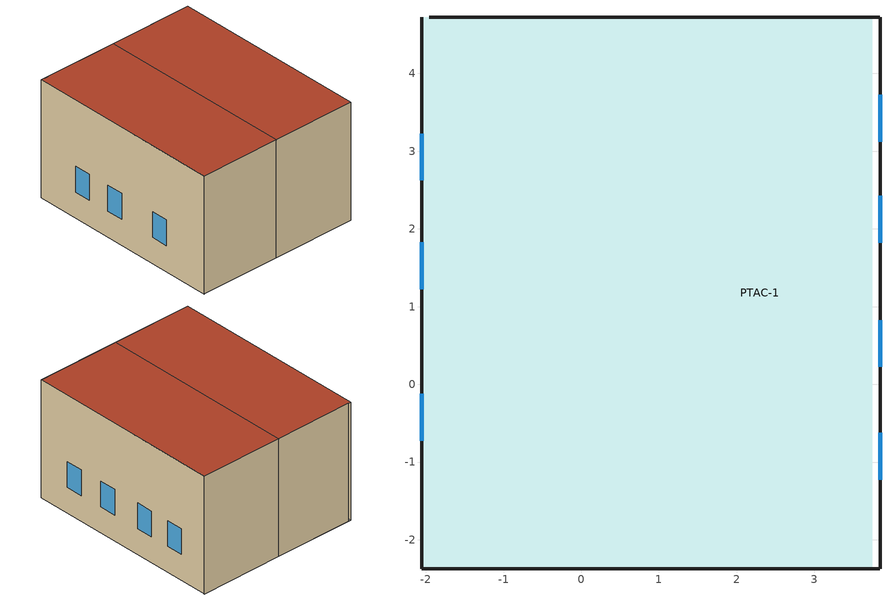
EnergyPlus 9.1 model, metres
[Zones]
PTAC-1
 floor ground (Slab edge uninsulated): 0.84,-2.37 0.84,4.73 3.74,4.73 3.74,-2.37 z0; -2.06,-2.37 -2.06,4.73 0.84,4.73 0.84,-2.37 z0
 wall outside (R-0 metal frame wall): -2.06,4.73 -2.06,-2.37 0.84,-2.37 3.84,-2.37 3.84,4.73 0.84,4.73 -1.96,4.73 z0:4.15
 window (Pilkington RW33 double glazing (1/4 in + 1/4 in)): -2.06,3.23 -2.06,2.62 / -2.06,-0.12 -2.06,-0.73 / -2.06,1.83 -2.06,1.22 / 3.84,-1.23 3.84,-0.62 / 3.84,3.12 3.84,3.73 / 3.84,1.82 3.84,2.43 / 3.84,0.22 3.84,0.83 z0.92:1.83
 roof outside (R-20 over roof deck - cool roof): -2.06,-2.37 0.84,-2.37 0.84,4.73 -2.06,4.73 z4.15; 0.84,-2.37 3.84,-2.37 3.84,4.73 0.84,4.73 z4.15
[Building]
aim0013: Loads Convergence Tolerance Value=0.1; Temperature Convergence Tolerance Value {deltaC}=0.5; Solar Distribution=FullExterior; Maximum Number of Warmup Days=25; Minimum Number of Warmup Days=6
[Site:Location]
Boston&#44 MA: Latitude {deg}=42.213; Longitude {deg}=-71.033; Time Zone {hr}=-5; Elevation {m}=0
[Site:WaterMainsTemperature]
Calculation Method=Correlation; Maximum Difference In Monthly Average Outdoor Air Temperatures {deltaC}=10
[SizingPeriod:DesignDay] Day of Month=21; Dry-Bulb Temperature Range Modifier Type=DefaultMultipliers; Barometric Pressure {Pa}=101253; Rain Indicator=No; Snow Indicator=No; Daylight Saving Time Indicator=No
Name | Month | Day Type | Maximum Dry-Bulb Temperature {C} | Daily Dry-Bulb Temperature Range {deltaC} | Humidity Condition Type | Wetbulb or DewPoint at Maximum Dry-Bulb {C} | Wind Speed {m/s} | Wind Direction {deg} | Solar Model Indicator | ASHRAE Clear Sky Optical Depth for Beam Irradiance (taub) | ASHRAE Clear Sky Optical Depth for Diffuse Irradiance (taud) | Enthalpy at Maximum Dry-Bulb {J/kg} | Sky Clearness
Boston-Logan Intl AP Ann Clg .4% Condns DB=>MWB | 7 | SummerDesignDay | 32.6 | 8.2 | Wetbulb | 22.6 | 6.3 | 240 | ASHRAETau | 0.472 | 2.185
Boston-Logan Intl AP Ann Clg .4% Condns DP=>MDB | 7 | SummerDesignDay | 26.9 | 8.2 | Dewpoint | 22.6 | 6.3 | 240 | ASHRAETau | 0.472 | 2.185
Boston-Logan Intl AP Ann Clg .4% Condns Enth=>MDB | 7 | SummerDesignDay | 30.1 | 8.2 | Enthalpy |  | 6.3 | 240 | ASHRAETau | 0.472 | 2.185 | 73100
Boston-Logan Intl AP Ann Clg .4% Condns WB=>MDB | 7 | SummerDesignDay | 29.8 | 8.2 | Wetbulb | 24.3 | 6.3 | 240 | ASHRAETau | 0.472 | 2.185
Boston-Logan Intl AP Ann Htg 99.6% Condns DB | 1 | WinterDesignDay | -13.1 | 0 | Wetbulb | -13.1 | 7 | 290 | ASHRAEClearSky |  |  |  | 0
Boston-Logan Intl AP Ann Htg Wind 99.6% Condns WS=>MCDB | 1 | WinterDesignDay | 3.2 | 0 | Wetbulb | 3.2 | 14.2 | 290 | ASHRAEClearSky |  |  |  | 0
Boston-Logan Intl AP Ann Hum_n 99.6% Condns DP=>MCDB | 1 | WinterDesignDay | -11.7 | 0 | Dewpoint | -23.7 | 7 | 290 | ASHRAEClearSky |  |  |  | 0
Boston-Logan Intl AP April .4% Condns DB=>MCWB | 4 | SummerDesignDay | 28.5 | 8.1 | Wetbulb | 16.8 | 5.5 | 240 | ASHRAETau | 0.37 | 2.392
Boston-Logan Intl AP April .4% Condns WB=>MCDB | 4 | SummerDesignDay | 25.8 | 8.1 | Wetbulb | 18.2 | 5.5 | 240 | ASHRAETau | 0.37 | 2.392
Boston-Logan Intl AP August .4% Condns DB=>MCWB | 8 | SummerDesignDay | 34 | 7.7 | Wetbulb | 23.5 | 4.4 | 240 | ASHRAETau | 0.434 | 2.278
Boston-Logan Intl AP August .4% Condns WB=>MCDB | 8 | SummerDesignDay | 31.4 | 7.7 | Wetbulb | 25.2 | 4.4 | 240 | ASHRAETau | 0.434 | 2.278
Boston-Logan Intl AP December .4% Condns DB=>MCWB | 12 | SummerDesignDay | 17.4 | 6.8 | Wetbulb | 14.1 | 5.5 | 240 | ASHRAETau | 0.295 | 2.568
Boston-Logan Intl AP December .4% Condns WB=>MCDB | 12 | SummerDesignDay | 16.4 | 6.8 | Wetbulb | 14.8 | 5.5 | 240 | ASHRAETau | 0.295 | 2.568
Boston-Logan Intl AP February .4% Condns DB=>MCWB | 2 | SummerDesignDay | 15.1 | 7.4 | Wetbulb | 11.6 | 5.6 | 240 | ASHRAETau | 0.302 | 2.493
Boston-Logan Intl AP February .4% Condns WB=>MCDB | 2 | SummerDesignDay | 13.8 | 7.4 | Wetbulb | 12.4 | 5.6 | 240 | ASHRAETau | 0.302 | 2.493
Boston-Logan Intl AP January .4% Condns DB=>MCWB | 1 | SummerDesignDay | 16 | 7.2 | Wetbulb | 13.2 | 5.5 | 240 | ASHRAETau | 0.293 | 2.505
Boston-Logan Intl AP January .4% Condns WB=>MCDB | 1 | SummerDesignDay | 15.2 | 7.2 | Wetbulb | 14 | 5.5 | 240 | ASHRAETau | 0.293 | 2.505
Boston-Logan Intl AP July .4% Condns DB=>MCWB | 7 | SummerDesignDay | 35.3 | 8.2 | Wetbulb | 24.5 | 4.5 | 240 | ASHRAETau | 0.472 | 2.185
Boston-Logan Intl AP July .4% Condns WB=>MCDB | 7 | SummerDesignDay | 32.4 | 8.2 | Wetbulb | 25.6 | 4.5 | 240 | ASHRAETau | 0.472 | 2.185
Boston-Logan Intl AP June .4% Condns DB=>MCWB | 6 | SummerDesignDay | 33.6 | 8.5 | Wetbulb | 23 | 4.7 | 240 | ASHRAETau | 0.452 | 2.234
Boston-Logan Intl AP June .4% Condns WB=>MCDB | 6 | SummerDesignDay | 31.2 | 8.5 | Wetbulb | 24.6 | 4.7 | 240 | ASHRAETau | 0.452 | 2.234
Boston-Logan Intl AP March .4% Condns DB=>MCWB | 3 | SummerDesignDay | 22.5 | 7.5 | Wetbulb | 14.1 | 5.7 | 240 | ASHRAETau | 0.325 | 2.487
Boston-Logan Intl AP March .4% Condns WB=>MCDB | 3 | SummerDesignDay | 20.7 | 7.5 | Wetbulb | 15.6 | 5.7 | 240 | ASHRAETau | 0.325 | 2.487
Boston-Logan Intl AP May .4% Condns DB=>MCWB | 5 | SummerDesignDay | 31.2 | 8.2 | Wetbulb | 20.1 | 4.9 | 240 | ASHRAETau | 0.406 | 2.329
Boston-Logan Intl AP May .4% Condns WB=>MCDB | 5 | SummerDesignDay | 29 | 8.2 | Wetbulb | 21.5 | 4.9 | 240 | ASHRAETau | 0.406 | 2.329
Boston-Logan Intl AP November .4% Condns DB=>MCWB | 11 | SummerDesignDay | 21.2 | 7 | Wetbulb | 15.5 | 5.1 | 240 | ASHRAETau | 0.311 | 2.571
Boston-Logan Intl AP November .4% Condns WB=>MCDB | 11 | SummerDesignDay | 19.8 | 7 | Wetbulb | 17.3 | 5.1 | 240 | ASHRAETau | 0.311 | 2.571
Boston-Logan Intl AP October .4% Condns DB=>MCWB | 10 | SummerDesignDay | 26.8 | 7.7 | Wetbulb | 18.6 | 5 | 240 | ASHRAETau | 0.335 | 2.543
Boston-Logan Intl AP October .4% Condns WB=>MCDB | 10 | SummerDesignDay | 23.1 | 7.7 | Wetbulb | 20.6 | 5 | 240 | ASHRAETau | 0.335 | 2.543
Boston-Logan Intl AP September .4% Condns DB=>MCWB | 9 | SummerDesignDay | 31.3 | 7.7 | Wetbulb | 22.4 | 4.6 | 240 | ASHRAETau | 0.376 | 2.423
Boston-Logan Intl AP September .4% Condns WB=>MCDB | 9 | SummerDesignDay | 28.4 | 7.7 | Wetbulb | 23.9 | 4.6 | 240 | ASHRAETau | 0.376 | 2.423
[Material] Roughness=MediumRough; Thermal Absorptance=0.9; Visible Absorptance=0.7
Name | Thickness {m} | Conductivity {W/m-K} | Density {kg/m3} | Specific Heat {J/kg-K} | Solar Absorptance
Blt-Up roof 3/8 in  (BR01) | 0.00954 | 0.162516 | 1121.4 | 1465.38 | 0.3
Conc heavyweight 140lb 8 in  (CC05) | 0.2032 | 1.311205 | 2242.8 | 837.36 | 0.7
GypBd 5/8 in  (GP02) | 0.015879 | 0.160266 | 801 | 837.36 | 0.7
MinBd 3 in R-10.4  (IN24) | 0.076196 | 0.041538 | 240.3 | 711.756 | 0.7
Soil 8 in | 0.204206 | 1.730735 | 1842.3 | 837.36 | 0.7
Wood Sft 3/4 in  (WD01) | 0.019049 | 0.11544 | 512.64 | 1381.644 | 0.7
[Material:NoMass] Roughness=Smooth; Thermal Absorptance=0.9; Solar Absorptance=0.7; Visible Absorptance=0.7
Name | Thermal Resistance {m2-K/W}
Air space | 0.10919
Bldg paper felt  (BP01) | 0.01057
Carpet fiber pad  (CP01) | 0.36631
UG surface fictitious insulation | 5.28331
[WindowMaterial:SimpleGlazingSystem]
{75109ac7-d938-40ae-89c0-8ecc4e2806d7}: U-Factor {W/m2-K}=2.8566; Solar Heat Gain Coefficient=0.76; Visible Transmittance=0.81
[Construction]
Pilkington RW33 double glazing (1/4 in + 1/4 in): {75109ac7-d938-40ae-89c0-8ecc4e2806d7}
R-0 metal frame wall: GypBd 5/8 in  (GP02), Air space, GypBd 5/8 in  (GP02)
R-20 over roof deck - cool roof: Blt-Up roof 3/8 in  (BR01), Bldg paper felt  (BP01), MinBd 3 in R-10.4  (IN24), MinBd 3 in R-10.4  (IN24), Wood Sft 3/4 in  (WD01)
Slab edge uninsulated: UG surface fictitious insulation, Soil 8 in, Conc heavyweight 140lb 8 in  (CC05), Carpet fiber pad  (CP01)
[Zone]
PTAC-1: Volume {m3}=141.621; Part of Total Floor Area=Yes
[InternalMass]
Merged aim0784 - aim0784 Reversed: Construction=R-0 metal frame wall; Zone=PTAC-1; Surface Area {m2}=29.482
[People] Zone or ZoneList=PTAC-1; Number of People Schedule=Common Office Occupancy - 8 AM to 5 PM; Number of People Calculation Method=People; Number of People=1; Fraction Radiant=0.3; Sensible Heat Fraction=0.555556; Activity Level Schedule=activity_131.8819815775
Space 1_people; Space 2_people
[Lights] Zone or ZoneList=PTAC-1; Schedule=Office Lighting - 6 AM to 11 PM; Design Level Calculation Method=LightingLevel; Lighting Level {W}=221.629; Fraction Replaceable=1
Space 1_lights; Space 2_lights
[ElectricEquipment] Zone or ZoneList=PTAC-1; Schedule=Office Lighting - 6 AM to 11 PM; Design Level Calculation Method=EquipmentLevel; Design Level {W}=288.118
Space 1_elec_equip; Space 2_elec_equip
[ZoneInfiltration:DesignFlowRate] Zone or ZoneList=PTAC-1; Schedule=Always On Discrete; Design Flow Rate Calculation Method=Flow/Zone
Name | Design Flow Rate {m3/s}
Space 1_infiltration | 0.0102602
Space 2_infiltration | 0.0105007
[ZoneControl:Thermostat]
PTAC-1 Thermostat: Zone or ZoneList=PTAC-1; Control Type Schedule=PTAC-1 Thermostat Schedule; Control Object Type 1=ThermostatSetpoint:DualSetpoint; Control Name 1=Thermostat Setpoint Dual Setpoint 1
[ThermostatSetpoint:DualSetpoint]
Thermostat Setpoint Dual Setpoint 1: Heating Setpoint Temperature Schedule=PTAC-1 Htg Setpoint Schedule with Setback; Cooling Setpoint Temperature Schedule=PTAC-1 Clg Setpoint Schedule with Setback
[ZoneHVAC:PackagedTerminalAirConditioner]
PTAC-1 1: Availability Schedule=Always On Discrete; Cooling Supply Air Flow Rate {m3/s}=Autosize; Heating Supply Air Flow Rate {m3/s}=Autosize; No Load Supply Air Flow Rate {m3/s}=Autosize; Cooling Outdoor Air Flow Rate {m3/s}=Autosize; Heating Outdoor Air Flow Rate {m3/s}=Autosize; No Load Outdoor Air Flow Rate {m3/s}=Autosize; Supply Air Fan=PTAC-1 + Fan; Heating Coil=PTAC-1 Heating Coil; Cooling Coil=PTAC-1 + Cooling Coil; Fan Placement=DrawThrough
[Fan:ConstantVolume]
PTAC-1 + Fan: Availability Schedule=Always On Discrete; Fan Total Efficiency=0.7; Pressure Rise {Pa}=250; Maximum Flow Rate {m3/s}=AutoSize; Motor Efficiency=0.9; Motor In Airstream Fraction=1
[Coil:Heating:Electric]
PTAC-1 Heating Coil: Availability Schedule=Always On Discrete; Efficiency=1; Nominal Capacity {W}=Autosize
[Coil:Cooling:DX:SingleSpeed]
PTAC-1 + Cooling Coil: Availability Schedule=Always On Discrete; Gross Rated Total Cooling Capacity {W}=Autosize; Gross Rated Sensible Heat Ratio=Autosize; Gross Rated Cooling COP {W/W}=3; Rated Air Flow Rate {m3/s}=Autosize; Rated Evaporator Fan Power Per Volume Flow Rate {W/(m3/s)}=773.3; Total Cooling Capacity Function of Temperature Curve=Curve Biquadratic 1; Total Cooling Capacity Function of Flow Fraction Curve=Curve Quadratic 1; Energy Input Ratio Function of Temperature Curve=Curve Biquadratic 2; Energy Input Ratio Function of Flow Fraction Curve=Curve Quadratic 2; Part Load Fraction Correlation Curve=Curve Quadratic 3; Condenser Type=AirCooled; Evaporative Condenser Effectiveness=0; Evaporative Condenser Air Flow Rate {m3/s}=Autosize; Evaporative Condenser Pump Rated Power Consumption {W}=Autosize; Crankcase Heater Capacity {W}=0; Maximum Outdoor Dry-Bulb Temperature for Crankcase Heater Operation {C}=0; Basin Heater Capacity {W/K}=0; Basin Heater Setpoint Temperature {C}=10
[Zone equipment]
PTAC-1: PTAC-1 1
[Sizing:Zone]
PTAC-1: Zone Cooling Design Supply Air Temperature Input Method=SupplyAirTemperature; Zone Cooling Design Supply Air Temperature {C}=12.7778; Zone Cooling Design Supply Air Temperature Difference {deltaC}=11.11; Zone Heating Design Supply Air Temperature Input Method=SupplyAirTemperature; Zone Heating Design Supply Air Temperature {C}=40; Zone Heating Design Supply Air Temperature Difference {deltaC}=11.11; Zone Cooling Design Supply Air Humidity Ratio {kgWater/kgDryAir}=0.0085; Zone Heating Design Supply Air Humidity Ratio {kgWater/kgDryAir}=0.005; Design Specification Outdoor Air Object=Design Specification Outdoor Air 1; Cooling Design Air Flow Method=DesignDay; Cooling Design Air Flow Rate {m3/s}=0; Cooling Minimum Air Flow per Zone Floor Area {m3/s-m2}=0.000762; Cooling Minimum Air Flow {m3/s}=0; Cooling Minimum Air Flow Fraction=0; Heating Design Air Flow Method=DesignDay; Heating Design Air Flow Rate {m3/s}=0; Heating Maximum Air Flow per Zone Floor Area {m3/s-m2}=0.002032; Heating Maximum Air Flow {m3/s}=0.141576; Heating Maximum Air Flow Fraction=0.3; Design Specification Zone Air Distribution Object=PTAC-1 Design Spec Zone Air Dist; Account for Dedicated Outdoor Air System=No
[DesignSpecification:ZoneAirDistribution]
PTAC-1 Design Spec Zone Air Dist: Zone Air Distribution Effectiveness in Cooling Mode=1; Zone Air Distribution Effectiveness in Heating Mode=1
[DesignSpecification:OutdoorAir]
Design Specification Outdoor Air 1: Outdoor Air Method=Sum; Outdoor Air Flow per Person {m3/s-person}=0.00235974; Outdoor Air Flow per Zone Floor Area {m3/s-m2}=0.0003048; Outdoor Air Flow per Zone {m3/s}=0; Outdoor Air Flow Air Changes per Hour {1/hr}=0
[Schedule:Day:Interval]
Office Lighting - 6 AM to 11 PM All: No, 06:00, 0, 07:00, 0.1, 08:00, 0.3, 12:00, 0.9, 13:00, 0.8, 17:00, 0.9, 18:00, 0.5, 20:00, 0.3, 22:00, 0.2, 24:00, 0
Office Lighting - 6 AM to 11 PM Sat; Common Office Occupancy - 8 AM to 5 PM Sat: No, 07:00, 0, 09:00, 0.1, 13:00, 0.2, 16:00, 0.1, 24:00, 0
Office Lighting - 6 AM to 11 PM Sun; Schedule Day 1; Office Lighting - 6 AM to 11 PM Winter Design Day; activity_131.8819815775 Winter Design Day; Common Office Occupancy - 8 AM to 5 PM Sun; Common Office Occupancy - 8 AM to 5 PM Winter Design Day; Schedule Day 4: No, 24:00, 0
Office Lighting - 6 AM to 11 PM Summer Design Day; Common Office Occupancy - 8 AM to 5 PM Summer Design Day: No, 24:00, 1
Schedule Day 22: No, 05:30, 18.3333, 22:00, 21.1111, 24:00, 18.3333
Schedule Day 17; htg_PTAC-1 Summer Design Day; htg_PTAC-1 Winter Design Day: No, 24:00, 21.1111
Schedule Day 28: No, 05:30, 26.6667, 22:00, 23.8889, 24:00, 26.6667
Schedule Day 23; clg_PTAC-1 Summer Design Day; clg_PTAC-1 Winter Design Day: No, 24:00, 23.8889
activity_131.8819815775 Schedule Week Day; activity_131.8819815775 Summer Design Day: No, 24:00, 131.882
Common Office Occupancy - 8 AM to 5 PM All: No, 07:00, 0, 08:00, 0.1, 09:00, 0.2, 11:00, 0.95, 13:00, 0.45, 18:00, 0.95, 19:00, 0.3, 22:00, 0.1, 24:00, 0
[Schedule:Week:Daily]
Office Lighting - 6 AM to 11 PM Week Rule - Jan1-Jan4: Schedule Day 1, Schedule Day 1, Schedule Day 1, Office Lighting - 6 AM to 11 PM All, Office Lighting - 6 AM to 11 PM All, Office Lighting - 6 AM to 11 PM All, Office Lighting - 6 AM to 11 PM Sat, Schedule Day 1, Office Lighting - 6 AM to 11 PM Summer Design Day, Office Lighting - 6 AM to 11 PM Winter Design Day, Schedule Day 1, Schedule Day 1
Office Lighting - 6 AM to 11 PM Week Rule - Jan5-Dec31: Office Lighting - 6 AM to 11 PM Sun, Office Lighting - 6 AM to 11 PM All, Office Lighting - 6 AM to 11 PM All, Office Lighting - 6 AM to 11 PM All, Office Lighting - 6 AM to 11 PM All, Office Lighting - 6 AM to 11 PM All, Office Lighting - 6 AM to 11 PM Sat, Schedule Day 1, Office Lighting - 6 AM to 11 PM Summer Design Day, Office Lighting - 6 AM to 11 PM Winter Design Day, Schedule Day 1, Schedule Day 1
PTAC-1 Htg Setpoint Schedule with Setback Week Rule - Jan1-Jan4: Schedule Day 17, Schedule Day 17, Schedule Day 17, Schedule Day 22, Schedule Day 22, Schedule Day 22, Schedule Day 22, Schedule Day 17, htg_PTAC-1 Summer Design Day, htg_PTAC-1 Winter Design Day, Schedule Day 17, Schedule Day 17
PTAC-1 Htg Setpoint Schedule with Setback Week Rule - Jan5-Dec31: Schedule Day 22, Schedule Day 22, Schedule Day 22, Schedule Day 22, Schedule Day 22, Schedule Day 22, Schedule Day 22, Schedule Day 17, htg_PTAC-1 Summer Design Day, htg_PTAC-1 Winter Design Day, Schedule Day 17, Schedule Day 17
PTAC-1 Clg Setpoint Schedule with Setback Week Rule - Jan1-Jan4: Schedule Day 23, Schedule Day 23, Schedule Day 23, Schedule Day 28, Schedule Day 28, Schedule Day 28, Schedule Day 28, Schedule Day 23, clg_PTAC-1 Summer Design Day, clg_PTAC-1 Winter Design Day, Schedule Day 23, Schedule Day 23
PTAC-1 Clg Setpoint Schedule with Setback Week Rule - Jan5-Dec31: Schedule Day 28, Schedule Day 28, Schedule Day 28, Schedule Day 28, Schedule Day 28, Schedule Day 28, Schedule Day 28, Schedule Day 23, clg_PTAC-1 Summer Design Day, clg_PTAC-1 Winter Design Day, Schedule Day 23, Schedule Day 23
activity_131.8819815775 Week Rule - Jan1-Dec31: activity_131.8819815775 Schedule Week Day, activity_131.8819815775 Schedule Week Day, activity_131.8819815775 Schedule Week Day, activity_131.8819815775 Schedule Week Day, activity_131.8819815775 Schedule Week Day, activity_131.8819815775 Schedule Week Day, activity_131.8819815775 Schedule Week Day, activity_131.8819815775 Schedule Week Day, activity_131.8819815775 Summer Design Day, activity_131.8819815775 Winter Design Day, activity_131.8819815775 Schedule Week Day, activity_131.8819815775 Schedule Week Day
Common Office Occupancy - 8 AM to 5 PM Week Rule - Jan1-Jan4: Schedule Day 4, Schedule Day 4, Schedule Day 4, Common Office Occupancy - 8 AM to 5 PM All, Common Office Occupancy - 8 AM to 5 PM All, Common Office Occupancy - 8 AM to 5 PM All, Common Office Occupancy - 8 AM to 5 PM Sat, Schedule Day 4, Common Office Occupancy - 8 AM to 5 PM Summer Design Day, Common Office Occupancy - 8 AM to 5 PM Winter Design Day, Schedule Day 4, Schedule Day 4
Common Office Occupancy - 8 AM to 5 PM Week Rule - Jan5-Dec31: Common Office Occupancy - 8 AM to 5 PM Sun, Common Office Occupancy - 8 AM to 5 PM All, Common Office Occupancy - 8 AM to 5 PM All, Common Office Occupancy - 8 AM to 5 PM All, Common Office Occupancy - 8 AM to 5 PM All, Common Office Occupancy - 8 AM to 5 PM All, Common Office Occupancy - 8 AM to 5 PM Sat, Schedule Day 4, Common Office Occupancy - 8 AM to 5 PM Summer Design Day, Common Office Occupancy - 8 AM to 5 PM Winter Design Day, Schedule Day 4, Schedule Day 4
[Schedule:Year]
Office Lighting - 6 AM to 11 PM: Office Lighting - 6 AM to 11 PM Week Rule - Jan1-Jan4, 1, 1, 1, 4, Office Lighting - 6 AM to 11 PM Week Rule - Jan5-Dec31, 1, 5, 12, 31
PTAC-1 Htg Setpoint Schedule with Setback: PTAC-1 Htg Setpoint Schedule with Setback Week Rule - Jan1-Jan4, 1, 1, 1, 4, PTAC-1 Htg Setpoint Schedule with Setback Week Rule - Jan5-Dec31, 1, 5, 12, 31
PTAC-1 Clg Setpoint Schedule with Setback: PTAC-1 Clg Setpoint Schedule with Setback Week Rule - Jan1-Jan4, 1, 1, 1, 4, PTAC-1 Clg Setpoint Schedule with Setback Week Rule - Jan5-Dec31, 1, 5, 12, 31
activity_131.8819815775: activity_131.8819815775 Week Rule - Jan1-Dec31, 1, 1, 12, 31
Common Office Occupancy - 8 AM to 5 PM: Common Office Occupancy - 8 AM to 5 PM Week Rule - Jan1-Jan4, 1, 1, 1, 4, Common Office Occupancy - 8 AM to 5 PM Week Rule - Jan5-Dec31, 1, 5, 12, 31
[Schedule:Compact]
PTAC-1 Thermostat Schedule: Through: 12/31, For: AllDays, Until: 24:00, 4
[Schedule:Constant]
Always On Discrete: Hourly Value=1
[Curve:Biquadratic] Minimum Value of x {BasedOnField A2}=17; Maximum Value of x {BasedOnField A2}=22; Minimum Value of y {BasedOnField A3}=13; Maximum Value of y {BasedOnField A3}=46
Name | Coefficient1 Constant | Coefficient2 x | Coefficient3 x**2 | Coefficient4 y | Coefficient5 y**2 | Coefficient6 x*y
Curve Biquadratic 1 | 0.942588 | 0.00954335 | 0.00068377 | -0.0110427 | 5.249e-06 | -9.72e-06
Curve Biquadratic 2 | 0.342414 | 0.034885 | -0.0006237 | 0.00497722 | 0.000437951 | -0.000728028
[Curve:Quadratic]
Name | Coefficient1 Constant | Coefficient2 x | Coefficient3 x**2 | Minimum Value of x {BasedOnField A2} | Maximum Value of x {BasedOnField A2}
Curve Quadratic 1 | 0.8 | 0.2 | 0 | 0.5 | 1.5
Curve Quadratic 2 | 1.1552 | -0.1808 | 0.0256 | 0.5 | 1.5
Curve Quadratic 3 | 0.85 | 0.15 | 0 | 0 | 1
